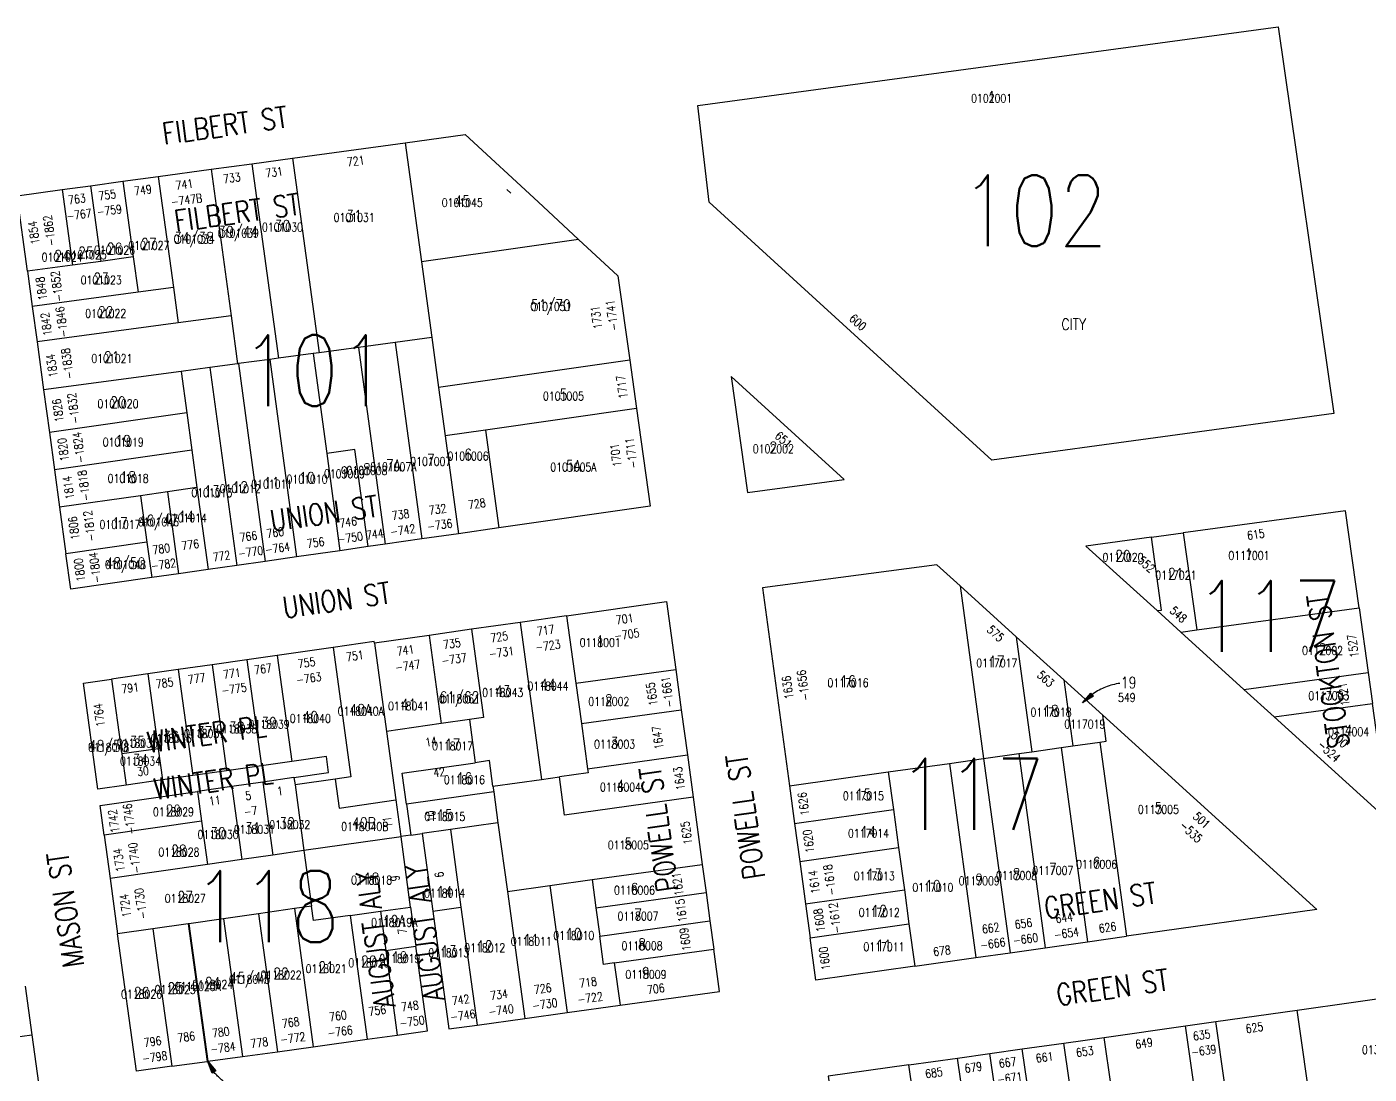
# Model space of a CAD drawing. Header units: feet. Extents: x 6006802 to 6013716, y 2117102 to 2120191.
# Drawn here: x 6009145 to 6010087, y 2119113 to 2119848 of the extents above; entities that cross this region are included whole.
import ezdxf
from ezdxf.enums import TextEntityAlignment as Align

# ---------------------------------------------------------------- set-up
doc = ezdxf.new("R2010")
doc.units = ezdxf.units.FT
doc.header["$LTSCALE"] = 100
doc.header["$MEASUREMENT"] = 0
doc.layers.get('0').update_dxf_attribs({"linetype": 'CONTINUOUS'})
for name, color, linetype in [('ADDRESS', 1, 'CONTINUOUS'), ('BLKLOT', 2, 'CONTINUOUS'), ('BLOCK_NUMBERS', 3, 'CONTINUOUS'), ('LEADER', 7, 'CONTINUOUS'), ('LOT_LINES', 4, 'CONTINUOUS'), ('LOT_NUMBERS', 7, 'CONTINUOUS'), ('ROW', 6, 'CONTINUOUS'), ('ST_NAME_IN_BLK', 7, 'CONTINUOUS'), ('ST_NAME_IN_ST', 6, 'CONTINUOUS')]:
    doc.layers.add(name, color=color, linetype=linetype)
doc.styles.add('ADDTXT', font='ROMANS.shx', dxfattribs={"width": 0.8, "height": 6})
doc.styles.add('BLKLOT', font='ROMANS.shx', dxfattribs={"width": 0.8, "height": 6})
doc.styles.add('BLOCK_NO', font='ROMANS.shx', dxfattribs={"width": 0.8, "height": 50})
doc.styles.add('LOT_NO', font='ROMANS.shx', dxfattribs={"width": 0.8, "height": 8})
doc.styles.add('SI', font='ROMANS.shx', dxfattribs={"width": 0.8, "height": 15})

# ---------------------------------------------------------------- blocks, each defined once
blk = doc.blocks.new('ARR')
for points in [[(0, 0), (1.5, -9), (-1.5, -9)], [(0, -1.22), (1.26, -8.8), (-1.26, -8.8)], [(0, -2.43), (1.03, -8.6), (-1.03, -8.6)], [(0, -3.65), (0.79, -8.4), (-0.79, -8.4)], [(0, -4.87), (0.56, -8.2), (-0.56, -8.2)], [(0, -6.08), (0.32, -8), (-0.32, -8)], [(0, -7.3), (0.08, -7.8), (-0.08, -7.8)]]:
    blk.add_lwpolyline(points, close=True)

msp = doc.modelspace()

# ---------------------------------------------------------------- linework, layer by layer
at = {"layer": 'LEADER'}
for points in [[(6009911.78, 2119387.35, 0.028913), (6009906.71, 2119386.31, 0.028913), (6009901.78, 2119384.69, 0.055324), (6009893.03, 2119380.06, 0.055324), (6009885.51, 2119373.62)], [(6009289.05, 2119102.78, -0.009738), (6009285.94, 2119105.02, -0.023532), (6009284.72, 2119106.04, -0.006198), (6009279.18, 2119111.2, -0.013251), (6009276.68, 2119113.71, -0.014604), (6009275.49, 2119115.05, -0.011946)]]:
    msp.add_lwpolyline(points, format="xyb", dxfattribs=at)
at = {"layer": 'LOT_LINES'}
for points in [[(6009410.28, 2119766.6), (6009421.63, 2119683.07)], [(6009274.06, 2119748.03), (6009288.02, 2119645.25)], [(6009302.63, 2119751.93), (6009321.18, 2119615.4)], [(6009331.21, 2119755.82), (6009349.77, 2119619.25)], [(6009212.13, 2119739.59), (6009219.35, 2119686.47)], [(6009236.9, 2119742.97), (6009247.49, 2119665.03)], [(6009169.43, 2119733.77), (6009176.63, 2119680.73)], [(6009189.24, 2119736.47), (6009196.46, 2119683.39)], [(6009531.86, 2119698.84), (6009471.13, 2119690.15), (6009421.63, 2119683.07)], [(6009196.46, 2119683.39), (6009176.63, 2119680.73)], [(6009219.35, 2119686.47), (6009196.46, 2119683.39)], [(6009219.35, 2119686.47), (6009222.72, 2119661.7)], [(6009421.63, 2119683.07), (6009428.86, 2119629.88)], [(6009176.63, 2119680.73), (6009145.12, 2119676.49)], [(6009247.49, 2119665.03), (6009222.72, 2119661.7)], [(6009247.49, 2119665.03), (6009250.86, 2119640.26)], [(6009222.72, 2119661.7), (6009148.48, 2119651.72)], [(6009288.02, 2119645.25), (6009250.86, 2119640.26)], [(6009288.02, 2119645.25), (6009292.6, 2119611.56)], [(6009250.86, 2119640.26), (6009151.85, 2119626.95)], [(6009403.09, 2119626.41), (6009377.32, 2119622.95)], [(6009428.86, 2119629.88), (6009403.09, 2119626.41)], [(6009403.09, 2119626.41), (6009421.82, 2119488.64)], [(6009428.86, 2119629.88), (6009433.62, 2119594.88)], [(6009321.18, 2119615.4), (6009315.08, 2119614.58)], [(6009345.61, 2119618.69), (6009321.18, 2119615.4)], [(6009349.77, 2119619.25), (6009345.61, 2119618.69)], [(6009345.61, 2119618.69), (6009355.14, 2119548.55)], [(6009377.32, 2119622.95), (6009349.77, 2119619.25)], [(6009377.32, 2119622.95), (6009396.08, 2119484.95)], [(6009252.98, 2119606.23), (6009156.43, 2119593.26)], [(6009273.05, 2119608.93), (6009252.98, 2119606.23)], [(6009252.98, 2119606.23), (6009256.92, 2119577.17)], [(6009292.6, 2119611.56), (6009273.05, 2119608.93)], [(6009273.05, 2119608.93), (6009291.92, 2119470.05)], [(6009293.11, 2119611.63), (6009292.6, 2119611.56)], [(6009315.08, 2119614.58), (6009293.11, 2119611.63)], [(6009293.11, 2119611.63), (6009311.96, 2119472.92)], [(6009315.08, 2119614.58), (6009333.91, 2119476.06)], [(6009567.82, 2119614.08), (6009433.62, 2119594.88)], [(6009433.62, 2119594.88), (6009438.23, 2119560.94)], [(6009572.58, 2119580.16), (6009466.61, 2119565)], [(6009256.92, 2119577.17), (6009160.49, 2119563.37)], [(6009256.92, 2119577.17), (6009260.49, 2119550.91)], [(6009466.61, 2119565), (6009438.23, 2119560.94)], [(6009438.23, 2119560.94), (6009447.55, 2119492.32)], [(6009466.61, 2119565), (6009475.93, 2119496.38)], [(6009260.49, 2119550.91), (6009164.06, 2119537.11)], [(6009260.49, 2119550.91), (6009264.06, 2119524.65)], [(6009384.2, 2119483.25), (6009374.94, 2119551.38), (6009355.14, 2119548.55)], [(6009355.14, 2119548.55), (6009364.4, 2119480.42)], [(6009243.27, 2119521.68), (6009224.46, 2119518.99)], [(6009264.06, 2119524.65), (6009243.27, 2119521.68)], [(6009243.27, 2119521.68), (6009251.08, 2119464.21)], [(6009264.06, 2119524.65), (6009271.87, 2119467.18)], [(6009224.46, 2119518.99), (6009167.63, 2119510.86)], [(6009224.46, 2119518.99), (6009228.91, 2119486.29)], [(6009956.28, 2119492.94), (6009965.78, 2119424.85)], [(6009228.91, 2119486.29), (6009172.07, 2119478.16)], [(6009228.91, 2119486.29), (6009232.27, 2119461.52)], [(6009937.94, 2119438.36), (6009941.12, 2119438.8), (6009933.98, 2119489.9)], [(6009799.64, 2119455.71), (6009816.14, 2119334.59)], [(6009965.78, 2119424.85), (6010079.73, 2119440.39)], [(6009490.85, 2119430.13), (6009505.93, 2119319.94)], [(6009523.52, 2119434.81), (6009530.01, 2119387.38)], [(6009427, 2119421), (6009435.48, 2119359.07)], [(6009456.7, 2119425.25), (6009465.17, 2119363.32), (6009455.28, 2119361.91)], [(6009839.01, 2119420.04), (6009850, 2119339.36)], [(6009954.54, 2119423.32), (6009965.78, 2119424.85)], [(6009359.69, 2119412.55), (6009372.13, 2119321.71), (6009361.07, 2119320.13)], [(6009388.64, 2119415.51), (6009397.12, 2119353.59)], [(6009274.64, 2119400.38), (6009284.81, 2119326.07)], [(6009299.14, 2119403.88), (6009309.31, 2119329.58)], [(6009320.42, 2119406.93), (6009330.6, 2119332.62)], [(6009204.1, 2119390.29), (6009211.29, 2119337.78)], [(6009229.6, 2119393.93), (6009236.78, 2119341.42)], [(6009250.88, 2119396.98), (6009261.05, 2119322.67)], [(6009530.01, 2119387.38), (6009600.1, 2119397.07)], [(6009872.4, 2119389.79), (6009878.72, 2119343.42)], [(6009998.91, 2119383.11), (6010086.06, 2119395)], [(6009530.01, 2119387.38), (6009533.88, 2119359.14)], [(6010020.21, 2119363.82), (6010089.1, 2119373.21)], [(6009455.28, 2119361.91), (6009435.48, 2119359.07)], [(6009455.28, 2119361.91), (6009459.41, 2119331.69)], [(6009533.88, 2119359.14), (6009603.94, 2119368.83)], [(6009897.83, 2119346.11), (6009902.29, 2119346.74), (6009899.8, 2119364.96)], [(6009435.48, 2119359.07), (6009397.12, 2119353.59)], [(6009397.12, 2119353.59), (6009403.7, 2119305.52)], [(6009533.88, 2119359.14), (6009538.22, 2119327.44)], [(6009850, 2119339.36), (6009870.6, 2119342.27)], [(6009870.6, 2119342.27), (6009878.72, 2119343.42)], [(6009870.6, 2119342.27), (6009889.16, 2119206.03)], [(6009878.72, 2119343.42), (6009897.83, 2119346.11)], [(6009897.83, 2119346.11), (6009916.39, 2119209.87)], [(6009236.78, 2119341.42), (6009211.29, 2119337.78)], [(6009211.29, 2119337.78), (6009214.28, 2119315.98)], [(6009236.78, 2119341.42), (6009239.77, 2119319.63)], [(6009471.8, 2119315.23), (6009469.35, 2119333.11), (6009459.41, 2119331.69)], [(6009538.22, 2119327.44), (6009608.26, 2119337.12)], [(6009792.23, 2119331.22), (6009816.14, 2119334.59)], [(6009816.14, 2119334.59), (6009840.89, 2119338.08)], [(6009816.14, 2119334.59), (6009834.69, 2119198.34)], [(6009840.89, 2119338.08), (6009850, 2119339.36)], [(6009840.89, 2119338.08), (6009859.45, 2119201.84)], [(6009411.17, 2119302.54), (6009408.18, 2119324.36), (6009459.41, 2119331.69)], [(6009538.22, 2119327.44), (6009538.62, 2119324.46), (6009518.43, 2119321.67)], [(6009679.96, 2119315.38), (6009749.28, 2119325.16)], [(6009749.28, 2119325.16), (6009792.23, 2119331.22)], [(6009749.28, 2119325.16), (6009752.85, 2119298.9)], [(6009792.23, 2119331.22), (6009810.78, 2119194.97)], [(6009288.6, 2119315), (6009295.61, 2119263.79)], [(6009310.38, 2119318.11), (6009317.39, 2119266.9)], [(6009332.15, 2119321.23), (6009332.86, 2119316.09)], [(6009361.07, 2119320.13), (6009332.86, 2119316.09)], [(6009332.86, 2119316.09), (6009339.17, 2119270.02)], [(6009361.07, 2119320.13), (6009363.85, 2119299.81), (6009403.7, 2119305.52)], [(6009471.8, 2119315.23), (6009505.93, 2119319.94)], [(6009471.8, 2119315.23), (6009472.34, 2119311.3)], [(6009505.93, 2119319.94), (6009518.43, 2119321.67)], [(6009612.31, 2119307.39), (6009522.07, 2119294.92), (6009518.43, 2119321.67)], [(6009264.34, 2119311.53), (6009267.19, 2119290.72)], [(6009403.7, 2119305.52), (6009407.24, 2119279.92)], [(6009472.34, 2119311.3), (6009411.17, 2119302.54)], [(6009472.34, 2119311.3), (6009475.32, 2119289.5)], [(6009411.17, 2119302.54), (6009414.14, 2119280.85)], [(6009683.54, 2119289.12), (6009752.85, 2119298.9)], [(6009752.85, 2119298.9), (6009756.5, 2119272.15)], [(6009267.19, 2119290.72), (6009198.89, 2119280.95)], [(6009267.19, 2119290.72), (6009271.35, 2119260.32)], [(6009475.32, 2119289.5), (6009441.91, 2119284.74)], [(6009475.32, 2119289.5), (6009481.9, 2119241.41)], [(6009407.26, 2119279.76), (6009339.17, 2119270.02)], [(6009441.91, 2119284.74), (6009422.11, 2119281.91)], [(6009441.91, 2119284.74), (6009449.35, 2119230.35)], [(6009317.39, 2119266.9), (6009295.61, 2119263.79)], [(6009339.17, 2119270.02), (6009317.39, 2119266.9)], [(6009339.17, 2119270.02), (6009344.5, 2119231.07)], [(6009687.18, 2119262.37), (6009756.5, 2119272.15)], [(6009756.5, 2119272.15), (6009760.55, 2119242.42)], [(6009271.35, 2119260.32), (6009203.05, 2119250.54)], [(6009295.61, 2119263.79), (6009271.35, 2119260.32)], [(6009541.34, 2119249.63), (6009618.72, 2119260.33)], [(6009511.62, 2119245.52), (6009541.34, 2119249.63)], [(6009541.34, 2119249.63), (6009544.05, 2119229.82)], [(6009481.9, 2119241.41), (6009511.62, 2119245.52)], [(6009481.9, 2119241.41), (6009494.11, 2119152.26)], [(6009511.62, 2119245.52), (6009523.83, 2119156.36)], [(6009544.05, 2119229.82), (6009621.42, 2119240.51)], [(6009691.23, 2119232.64), (6009760.55, 2119242.42)], [(6009760.55, 2119242.42), (6009763.79, 2119218.64)], [(6009332.42, 2119229.34), (6009307.28, 2119225.74)], [(6009344.5, 2119231.07), (6009332.42, 2119229.34)], [(6009332.42, 2119229.34), (6009345.69, 2119132.41)], [(6009371.58, 2119224.49), (6009345.88, 2119220.94), (6009344.5, 2119231.07)], [(6009392.78, 2119227.42), (6009414, 2119230.36)], [(6009429.54, 2119227.61), (6009449.35, 2119230.35)], [(6009449.35, 2119230.35), (6009460.68, 2119147.63)], [(6009544.05, 2119229.82), (6009546.76, 2119210)], [(6009282.73, 2119222.23), (6009258.37, 2119218.74)], [(6009307.28, 2119225.74), (6009282.73, 2119222.23)], [(6009282.73, 2119222.23), (6009295.96, 2119125.54)], [(6009307.28, 2119225.74), (6009320.53, 2119128.93)], [(6009371.58, 2119224.49), (6009392.78, 2119227.42)], [(6009371.58, 2119224.49), (6009383.47, 2119137.64)], [(6009392.78, 2119227.42), (6009396.53, 2119200.01)], [(6009546.76, 2119210), (6009624.12, 2119220.7)], [(6009233.13, 2119215.13), (6009208.38, 2119211.59)], [(6009257.88, 2119218.67), (6009233.13, 2119215.13)], [(6009233.13, 2119215.13), (6009246.33, 2119118.68)], [(6009258.37, 2119218.74), (6009257.88, 2119218.67)], [(6009257.88, 2119218.67), (6009271.1, 2119122.1)], [(6009258.37, 2119218.74), (6009271.59, 2119122.17)], [(6009694.47, 2119208.86), (6009763.79, 2119218.64)], [(6009763.79, 2119218.64), (6009767.83, 2119188.91)], [(6009396.53, 2119200.01), (6009417.76, 2119202.95)], [(6009556.91, 2119191.21), (6009549.48, 2119190.19), (6009546.76, 2119210)], [(6009556.91, 2119191.21), (6009626.82, 2119200.88)], [(6009396.53, 2119200.01), (6009404.67, 2119140.57)], [(6009556.91, 2119191.21), (6009560.97, 2119161.5)], [(6010048.94, 2119086.04), (6010046.46, 2119085.71), (6010036.19, 2119158.09)], [(6009977.44, 2119009.89), (6009957.96, 2119147.06)], [(6009998.16, 2119016.89), (6009979.25, 2119150.06)], [(6009100.32, 2119134.17), (6009148.17, 2119140.85)], [(6009892.2, 2118998.59), (6009872.52, 2119135.01)], [(6009920.46, 2119002.29), (6009900.74, 2119138.99)], [(6009830.43, 2119059.64), (6009820.62, 2119127.69)], [(6009857.43, 2119032.97), (6009843.31, 2119130.89)], [(6009766.39, 2119100.27), (6009763.6, 2119119.64)], [(6009830.43, 2119059.64), (6009807.6, 2119056.59), (6009797.81, 2119124.47)]]:
    msp.add_lwpolyline(points, dxfattribs=at)
at = {"layer": 'ROW'}
for points in [[(6010022.85, 2119847.92), (6010061.96, 2119576.73), (6009821.89, 2119543.99), (6009623.51, 2119725.04), (6009615.6, 2119792.65)], [(6009638.91, 2119602.68), (6009650.35, 2119521.24), (6009718.27, 2119530.25)]]:
    msp.add_lwpolyline(points, close=True, dxfattribs=at)
for points in [[(6009331.21, 2119755.82), (6009410.28, 2119766.6)], [(6009410.28, 2119766.6), (6009452.39, 2119772.34), (6009503.48, 2119725.09), (6009531.86, 2119698.84)], [(6009236.9, 2119742.97), (6009274.06, 2119748.03)], [(6009274.06, 2119748.03), (6009302.63, 2119751.93)], [(6009302.63, 2119751.93), (6009331.21, 2119755.82)], [(6009189.24, 2119736.47), (6009212.13, 2119739.59)], [(6009212.13, 2119739.59), (6009236.9, 2119742.97)], [(6009145.12, 2119676.49), (6009137.92, 2119729.47), (6009169.43, 2119733.77)], [(6009169.43, 2119733.77), (6009189.24, 2119736.47)], [(6009531.86, 2119698.84), (6009559.51, 2119673.26), (6009567.82, 2119614.08)], [(6009145.12, 2119676.49), (6009148.48, 2119651.72)], [(6009148.48, 2119651.72), (6009151.85, 2119626.95)], [(6009151.85, 2119626.95), (6009156.43, 2119593.26)], [(6009567.82, 2119614.08), (6009572.58, 2119580.16)], [(6009156.43, 2119593.26), (6009160.49, 2119563.37)], [(6009572.58, 2119580.16), (6009582.22, 2119511.59), (6009475.93, 2119496.38)], [(6009160.49, 2119563.37), (6009164.06, 2119537.11)], [(6009164.06, 2119537.11), (6009167.63, 2119510.86)], [(6009167.63, 2119510.86), (6009172.07, 2119478.16)], [(6010079.73, 2119440.39), (6010070.22, 2119508.48), (6009956.28, 2119492.94)], [(6009475.93, 2119496.38), (6009447.55, 2119492.32)], [(6009933.98, 2119489.9), (6009956.28, 2119492.94)], [(6009384.2, 2119483.25), (6009364.4, 2119480.42)], [(6009396.08, 2119484.95), (6009384.2, 2119483.25)], [(6009421.82, 2119488.64), (6009396.08, 2119484.95)], [(6009447.55, 2119492.32), (6009421.82, 2119488.64)], [(6009933.98, 2119489.9), (6009887.98, 2119483.63), (6009937.94, 2119438.36)], [(6009232.27, 2119461.52), (6009175.44, 2119453.38), (6009172.07, 2119478.16)], [(6009333.91, 2119476.06), (6009311.96, 2119472.92)], [(6009364.4, 2119480.42), (6009333.91, 2119476.06)], [(6009271.87, 2119467.18), (6009251.08, 2119464.21)], [(6009291.92, 2119470.05), (6009271.87, 2119467.18)], [(6009311.96, 2119472.92), (6009291.92, 2119470.05)], [(6009799.64, 2119455.71), (6009783.32, 2119470.5), (6009661.04, 2119454.29), (6009679.96, 2119315.38)], [(6009251.08, 2119464.21), (6009232.27, 2119461.52)], [(6009839.01, 2119420.04), (6009799.64, 2119455.71)], [(6009523.52, 2119434.81), (6009593.59, 2119444.83), (6009600.1, 2119397.07)], [(6009954.54, 2119423.32), (6009937.94, 2119438.36)], [(6010079.73, 2119440.39), (6010086.06, 2119395)], [(6009490.85, 2119430.13), (6009456.7, 2119425.25)], [(6009523.52, 2119434.81), (6009490.85, 2119430.13)], [(6009427, 2119421), (6009388.64, 2119415.51)], [(6009456.7, 2119425.25), (6009427, 2119421)], [(6009872.4, 2119389.79), (6009839.01, 2119420.04)], [(6009998.91, 2119383.11), (6009954.54, 2119423.32)], [(6009359.69, 2119412.55), (6009320.42, 2119406.93)], [(6009388.64, 2119415.51), (6009388.48, 2119416.67), (6009359.69, 2119412.55)], [(6009274.64, 2119400.38), (6009250.88, 2119396.98)], [(6009299.14, 2119403.88), (6009274.64, 2119400.38)], [(6009320.42, 2119406.93), (6009299.14, 2119403.88)], [(6009214.28, 2119315.98), (6009194.48, 2119313.15), (6009184.31, 2119387.45), (6009204.1, 2119390.29)], [(6009229.6, 2119393.93), (6009204.1, 2119390.29)], [(6009250.88, 2119396.98), (6009229.6, 2119393.93)], [(6009600.1, 2119397.07), (6009603.94, 2119368.83)], [(6009899.8, 2119364.96), (6009872.4, 2119389.79)], [(6010086.06, 2119395), (6010089.1, 2119373.21)], [(6010020.21, 2119363.82), (6009998.91, 2119383.11)], [(6010020.21, 2119363.82), (6010100.58, 2119291), (6010089.1, 2119373.21)], [(6009603.94, 2119368.83), (6009608.26, 2119337.12)], [(6009899.8, 2119364.96), (6010050.15, 2119228.74), (6009916.39, 2119209.87)], [(6009330.6, 2119332.62), (6009309.31, 2119329.58)], [(6009332.15, 2119321.23), (6009356.45, 2119324.7), (6009354.89, 2119336.1), (6009330.6, 2119332.62)], [(6009608.26, 2119337.12), (6009612.31, 2119307.39)], [(6009284.81, 2119326.07), (6009261.05, 2119322.67)], [(6009309.31, 2119329.58), (6009284.81, 2119326.07)], [(6009239.77, 2119319.63), (6009214.28, 2119315.98)], [(6009261.05, 2119322.67), (6009239.77, 2119319.63)], [(6009288.6, 2119315), (6009264.34, 2119311.53)], [(6009310.38, 2119318.11), (6009288.6, 2119315)], [(6009332.15, 2119321.23), (6009310.38, 2119318.11)], [(6009679.96, 2119315.38), (6009683.54, 2119289.12)], [(6009198.89, 2119280.95), (6009196.04, 2119301.75), (6009264.34, 2119311.53)], [(6009612.31, 2119307.39), (6009618.72, 2119260.33)], [(6009683.54, 2119289.12), (6009687.18, 2119262.37)], [(6009198.89, 2119280.95), (6009203.05, 2119250.54)], [(6009414.14, 2119280.85), (6009407.24, 2119279.92)], [(6009407.24, 2119279.92), (6009407.26, 2119279.76)], [(6009414, 2119230.36), (6009407.26, 2119279.76)], [(6009414.14, 2119280.85), (6009422.11, 2119281.91)], [(6009422.11, 2119281.91), (6009429.54, 2119227.61)], [(6009618.72, 2119260.33), (6009621.42, 2119240.51)], [(6009687.18, 2119262.37), (6009691.23, 2119232.64)], [(6009203.05, 2119250.54), (6009208.38, 2119211.59)], [(6009621.42, 2119240.51), (6009624.12, 2119220.7)], [(6009414, 2119230.36), (6009417.76, 2119202.95)], [(6009691.23, 2119232.64), (6009694.47, 2119208.86)], [(6009429.54, 2119227.61), (6009440.87, 2119144.89), (6009460.68, 2119147.63)], [(6009624.12, 2119220.7), (6009626.82, 2119200.88)], [(6009246.33, 2119118.68), (6009221.57, 2119115.25), (6009208.38, 2119211.59)], [(6009404.67, 2119140.57), (6009425.92, 2119143.5), (6009417.76, 2119202.95)], [(6009560.97, 2119161.5), (6009630.87, 2119171.16), (6009626.82, 2119200.88)], [(6009767.83, 2119188.91), (6009698.52, 2119179.14), (6009694.47, 2119208.86)], [(6009834.69, 2119198.34), (6009859.45, 2119201.84)], [(6009859.45, 2119201.84), (6009889.16, 2119206.03)], [(6009889.16, 2119206.03), (6009916.39, 2119209.87)], [(6009767.83, 2119188.91), (6009810.78, 2119194.97)], [(6009810.78, 2119194.97), (6009834.69, 2119198.34)], [(6009143.51, 2119174.9), (6009148.17, 2119140.85)], [(6010036.19, 2119158.09), (6010115.4, 2119169.27), (6010125.76, 2119096.29)], [(6009494.11, 2119152.26), (6009523.83, 2119156.36)], [(6009523.83, 2119156.36), (6009560.97, 2119161.5)], [(6009979.25, 2119150.06), (6010036.19, 2119158.09)], [(6009460.68, 2119147.63), (6009494.11, 2119152.26)], [(6009900.74, 2119138.99), (6009957.96, 2119147.06)], [(6009957.96, 2119147.06), (6009979.25, 2119150.06)], [(6009148.17, 2119140.85), (6009152.83, 2119106.79), (6009105.07, 2119100.13)], [(6009345.69, 2119132.41), (6009383.47, 2119137.64)], [(6009383.47, 2119137.64), (6009404.67, 2119140.57)], [(6009843.31, 2119130.89), (6009872.52, 2119135.01)], [(6009872.52, 2119135.01), (6009900.74, 2119138.99)], [(6009271.59, 2119122.17), (6009295.96, 2119125.54)], [(6009295.96, 2119125.54), (6009320.53, 2119128.93)], [(6009320.53, 2119128.93), (6009345.69, 2119132.41)], [(6009797.81, 2119124.47), (6009820.62, 2119127.69)], [(6009820.62, 2119127.69), (6009843.31, 2119130.89)], [(6009246.33, 2119118.68), (6009271.1, 2119122.1)], [(6009271.1, 2119122.1), (6009271.59, 2119122.17)], [(6009763.6, 2119119.64), (6009707.16, 2119111.68), (6009709.89, 2119092.73)], [(6009763.6, 2119119.64), (6009797.81, 2119124.47)]]:
    msp.add_lwpolyline(points, dxfattribs=at)

# ---------------------------------------------------------------- block references
at = {"layer": 'LEADER'}
for p, rotation in [((6009885.51, 2119373.62), 130.115158250806), ((6009271.35, 2119122.47), 30.35732060743345)]:
    msp.add_blockref('ARR', p, dxfattribs=dict(at, rotation=rotation))

# ---------------------------------------------------------------- texts
at = {"layer": 'ADDRESS', "style": 'ADDTXT', "width": 0.8}
for s, rotation, p in [('721', 7.76291, (6009375.89, 2119750.81)), ('731', 7.76291, (6009318.62, 2119743)), ('741', 7.76291, (6009255.63, 2119734.42)), ('733', 7.76291, (6009288.92, 2119738.95)), ('763', 7.76291, (6009180.19, 2119724.13)), ('755', 7.76291, (6009201.45, 2119727.03)), ('749', 7.76291, (6009226.56, 2119730.45)), ('-747B', 7.76291, (6009257.12, 2119723.52)), ('-', 317.23134, (6009481.26, 2119730.65)), ('-767', 7.76291, (6009181.68, 2119713.23)), ('-759', 7.76291, (6009202.93, 2119716.13)), ('1854', 97.73861, (6009152.5, 2119703.84)), ('-1862', 97.73861, (6009163.4, 2119705.32)), ('1848', 97.73861, (6009157.81, 2119664.77)), ('-1852', 97.73861, (6009168.71, 2119666.25)), ('-1741', 97.99574, (6009558.29, 2119646)), ('1842', 97.73861, (6009161.21, 2119639.77)), ('-1846', 97.73861, (6009172.11, 2119641.25)), ('1731', 97.99574, (6009547.39, 2119644.47)), ('600', 317.95518, (6009725.9, 2119638.37)), ('1834', 97.73861, (6009165.17, 2119610.61)), ('-1838', 97.73861, (6009176.07, 2119612.09)), ('1717', 97.99574, (6009565.35, 2119595.7)), ('-1832', 97.73861, (6009180.33, 2119580.71)), ('1826', 97.73861, (6009169.43, 2119579.23)), ('1820', 97.73861, (6009173.17, 2119551.71)), ('-1824', 97.73861, (6009184.07, 2119553.19)), ('651', 317.83581, (6009673.73, 2119556.01)), ('1701', 97.99574, (6009560.97, 2119547.79)), ('-1711', 97.99574, (6009571.87, 2119549.32)), ('1814', 97.73861, (6009176.81, 2119524.97)), ('-1818', 97.73861, (6009187.71, 2119526.45)), ('732', 8.1428, (6009433.38, 2119506.45)), ('728', 8.1428, (6009460.88, 2119510.39)), ('1806', 97.73861, (6009180.65, 2119496.68)), ('-1812', 97.73861, (6009191.55, 2119498.16)), ('746', 8.1428, (6009370.56, 2119497.46)), ('738', 8.1428, (6009407.41, 2119502.74)), ('-736', 8.1428, (6009434.94, 2119495.56)), ('766', 8.1428, (6009300.58, 2119487.45)), ('760', 8.1428, (6009319.4, 2119490.14)), ('-750', 8.1428, (6009372.11, 2119486.57)), ('744', 8.1428, (6009389.28, 2119489.03)), ('-742', 8.1428, (6009408.97, 2119491.85)), ('615', 7.76644, (6010007.62, 2119488.84)), ('780', 8.1428, (6009239.41, 2119478.7)), ('776', 8.1428, (6009259.76, 2119481.61)), ('-770', 8.1428, (6009302.14, 2119476.56)), ('-764', 8.1428, (6009320.95, 2119479.25)), ('756', 8.1428, (6009347.8, 2119483.1)), ('1800', 97.73861, (6009184.63, 2119467.4)), ('-1804', 97.73861, (6009195.53, 2119468.89)), ('-782', 8.1428, (6009240.97, 2119467.81)), ('772', 8.1428, (6009281.68, 2119473.63)), ('552', 317.82198, (6009928.45, 2119468.55)), ('548', 317.82198, (6009950.83, 2119433.43)), ('717', 8.1428, (6009509.26, 2119421.66)), ('701', 8.1428, (6009564.64, 2119429.58)), ('575', 317.82198, (6009822.57, 2119420.09)), ('735', 8.1428, (6009443.41, 2119412.23)), ('725', 8.1428, (6009476.65, 2119416.99)), ('-723', 8.1428, (6009510.81, 2119410.77)), ('-705', 8.1428, (6009566.19, 2119418.69)), ('1527', 97.946, (6010078.36, 2119414.01)), ('751', 8.1428, (6009375.29, 2119403.67)), ('741', 8.1428, (6009410.82, 2119407.57)), ('-737', 8.1428, (6009444.96, 2119401.34)), ('-731', 8.1428, (6009478.21, 2119406.1)), ('767', 8.1428, (6009310.8, 2119394.44)), ('755', 8.1428, (6009341.43, 2119398.82)), ('-747', 8.1428, (6009412.38, 2119396.68)), ('785', 8.1428, (6009241.75, 2119384.56)), ('777', 8.1428, (6009264.26, 2119387.78)), ('771', 8.1428, (6009289, 2119391.32)), ('-763', 8.1428, (6009342.99, 2119387.94)), ('-1661', 97.75645, (6009597.14, 2119381.74)), ('1636', 97.75645, (6009681.6, 2119384.85)), ('-1656', 97.75645, (6009692.5, 2119386.33)), ('563', 317.82198, (6009857.71, 2119388.25)), ('791', 8.1428, (6009217.63, 2119381.11)), ('-775', 8.1428, (6009290.56, 2119380.43)), ('1655', 97.75645, (6009586.24, 2119380.25)), ('1521', 97.946, (6010071.98, 2119380.15)), ('1764', 97.79521, (6009198.42, 2119365.46)), ('1647', 97.75645, (6009590.41, 2119349.6)), ('500', 317.82198, (6010063.98, 2119345.75)), ('14', 7.63301, (6009428.74, 2119343.46)), ('-524', 317.82198, (6010056.59, 2119337.6)), ('30', 8.1428, (6009226.52, 2119322.78)), ('42', 7.63301, (6009434.45, 2119322.04)), ('1643', 97.75645, (6009605.42, 2119320.98)), ('1', 8.1428, (6009322.75, 2119308.77)), ('11', 8.1428, (6009277.03, 2119302.23)), ('5', 8.1428, (6009300.49, 2119305.58)), ('1626', 97.75645, (6009692.72, 2119303.19)), ('1742', 97.79521, (6009208.6, 2119291.1)), ('-1746', 97.79521, (6009219.5, 2119292.59)), ('-7', 8.1428, (6009302.05, 2119294.7)), ('10', 97.79521, (6009431.5, 2119294.4)), ('501', 317.82198, (6009967.16, 2119289.09)), ('11', 98.1428, (6009400.73, 2119290.35)), ('1625', 97.75645, (6009610.61, 2119282.81)), ('-535', 317.82198, (6009959.78, 2119280.93)), ('1620', 97.75645, (6009696.29, 2119277.01)), ('1734', 97.79521, (6009212.34, 2119263.75)), ('-1740', 97.79521, (6009223.24, 2119265.24)), ('-1618', 97.75645, (6009711.09, 2119249.89)), ('9', 97.79521, (6009406.16, 2119250.98)), ('6', 97.79521, (6009437.1, 2119253.48)), ('1621', 97.75645, (6009604.4, 2119246.92)), ('1614', 97.75645, (6009700.19, 2119248.41)), ('1724', 97.79521, (6009216.72, 2119231.77)), ('-1730', 97.79521, (6009227.62, 2119233.26)), ('1615', 97.75645, (6009606.92, 2119228.42)), ('1608', 97.75645, (6009703.84, 2119221.6)), ('-1612', 97.75645, (6009714.74, 2119223.09)), ('656', 8.02887, (6009844.49, 2119215.88)), ('644', 8.02887, (6009873.17, 2119219.93)), ('626', 8.02887, (6009903.56, 2119213.11)), ('7', 97.79521, (6009411.23, 2119213.9)), ('1609', 97.75645, (6009609.67, 2119208.21)), ('662', 8.02887, (6009821.53, 2119212.65)), ('-660', 8.02887, (6009846.03, 2119204.99)), ('-654', 8.02887, (6009874.71, 2119209.04)), ('1600', 97.75645, (6009707.49, 2119194.79)), ('678', 8.02887, (6009787.33, 2119196.71)), ('-666', 8.02887, (6009823.06, 2119201.75)), ('734', 7.87146, (6009476.49, 2119165.96)), ('726', 7.87146, (6009507.14, 2119170.2)), ('718', 7.87146, (6009538.97, 2119174.6)), ('706', 7.87146, (6009586.48, 2119170.06)), ('748', 7.87146, (6009413.91, 2119158)), ('742', 7.87146, (6009449.57, 2119162.34)), ('-730', 7.87146, (6009508.65, 2119159.3)), ('-722', 7.87146, (6009540.47, 2119163.7)), ('760', 7.87146, (6009363.41, 2119151.01)), ('756', 7.87146, (6009391.03, 2119154.83)), ('-750', 7.87146, (6009415.42, 2119147.1)), ('-746', 7.87146, (6009451.07, 2119151.44)), ('-740', 7.87146, (6009477.99, 2119155.06)), ('780', 7.87146, (6009281.18, 2119139.65)), ('768', 7.87146, (6009330.25, 2119146.43)), ('-766', 7.87146, (6009364.92, 2119140.12)), ('635', 8.02887, (6009969.61, 2119137.59)), ('625', 8.02887, (6010006.68, 2119142.82)), ('796', 7.87146, (6009233.36, 2119133.03)), ('786', 7.87146, (6009256.96, 2119136.3)), ('-784', 7.87146, (6009282.69, 2119128.75)), ('778', 7.87146, (6009308.25, 2119132.28)), ('-772', 7.87146, (6009331.76, 2119135.53)), ('649', 8.02887, (6009929.15, 2119131.89)), ('-798', 7.87146, (6009234.87, 2119122.14)), ('661', 8.02887, (6009859.35, 2119122.04)), ('653', 8.02887, (6009887.61, 2119126.03)), ('-639', 8.02887, (6009971.14, 2119126.7)), ('685', 8.02887, (6009781.7, 2119111.09)), ('679', 8.02887, (6009809.36, 2119114.99)), ('667', 8.02887, (6009833.39, 2119118.38)), ('-671', 8.02887, (6009834.92, 2119107.49))]:
    msp.add_text(s, height=6, rotation=rotation, dxfattribs=at).set_placement(p, align=Align.CENTER)
msp.add_text('549', height=6, dxfattribs=at).set_placement((6009916.68, 2119374.39), align=Align.CENTER)
at = {"layer": 'BLKLOT', "style": 'BLKLOT', "width": 0.8}
for s, p in [('0102001', (6009821.8, 2119794.79)), ('0101045', (6009450.27, 2119721.59)), ('0101030', (6009324.05, 2119704.38)), ('0101031', (6009374.37, 2119711.24)), ('0101034', (6009262.04, 2119695.93)), ('0101039', (6009293.08, 2119700.16)), ('0101025', (6009186.21, 2119684.98)), ('0101026', (6009206.22, 2119688.32)), ('0101027', (6009230.27, 2119691.6)), ('0101024', (6009169.42, 2119683.3)), ('0101023', (6009196.83, 2119667.3)), ('0101051', (6009512.47, 2119648.66)), ('0101022', (6009200.01, 2119643.85)), ('0101021', (6009204.3, 2119612.27)), ('0101005', (6009521.29, 2119585.86)), ('0101020', (6009208.62, 2119580.51)), ('0101019', (6009212.28, 2119553.58)), ('0101006', (6009454.3, 2119543.79)), ('0102002', (6009668.58, 2119548.88)), ('0101007A', (6009401.9, 2119536.3)), ('0101007', (6009428.15, 2119540.05)), ('0101005A', (6009528.29, 2119536.04)), ('0101018', (6009215.74, 2119528.09)), ('0101010', (6009341.3, 2119527.62)), ('0101009', (6009367.55, 2119531.38)), ('0101008', (6009383.38, 2119533.64)), ('0101013', (6009274.53, 2119518.07)), ('0101012', (6009294.41, 2119520.91)), ('0101011', (6009316.51, 2119524.08)), ('0101046', (6009237, 2119497.55)), ('0101014', (6009256.61, 2119500.35)), ('0101017', (6009210.04, 2119495.78)), ('0117020', (6009914.01, 2119472.78)), ('0117001', (6010002.38, 2119474)), ('0101048', (6009213.86, 2119467.65)), ('0117021', (6009951.07, 2119460.2)), ('0118001', (6009547.06, 2119412.92)), ('0117002', (6010054.05, 2119407.34)), ('0117017', (6009825.41, 2119398.63)), ('0117016', (6009720.98, 2119384.74)), ('0118043', (6009478.66, 2119377.88)), ('0118044', (6009510.38, 2119382.42)), ('0117003', (6010058.48, 2119375.62)), ('0118040A', (6009379.01, 2119364.8)), ('0118041', (6009412.55, 2119368.42)), ('0118061', (6009448.28, 2119373.53)), ('0118002', (6009553.1, 2119371.59)), ('0118039', (6009314.68, 2119355.6)), ('0118040', (6009343.61, 2119359.74)), ('0117018', (6009863.49, 2119364.13)), ('0117019', (6009887.2, 2119355.71)), ('0118036', (6009245.91, 2119345.76)), ('0118037', (6009269.38, 2119349.12)), ('0118038', (6009291.97, 2119352.35)), ('0117004', (6010072.34, 2119350.32)), ('0118048', (6009202.08, 2119339.49)), ('0118035', (6009222.18, 2119342.36)), ('0118017', (6009443.47, 2119340.41)), ('0118003', (6009557.18, 2119341.64)), ('0118034', (6009224.42, 2119329.75)), ('0118016', (6009451.74, 2119316.7)), ('0118004', (6009561.28, 2119311.57)), ('0117015', (6009731.79, 2119305.38)), ('0118029', (6009247.55, 2119294.15)), ('0118015', (6009438, 2119290.86)), ('0117005', (6009938.82, 2119295.87)), ('0118031', (6009304.37, 2119281.9)), ('0118032', (6009329.2, 2119285.18)), ('0118040B', (6009381.86, 2119283.84)), ('0118030', (6009278.86, 2119278.25)), ('0118005', (6009566.81, 2119270.94)), ('0117014', (6009735.36, 2119279.11)), ('0118028', (6009251.4, 2119265.98)), ('0117007', (6009864.72, 2119253.08)), ('0117006', (6009895.44, 2119257.41)), ('0118018', (6009386.6, 2119246.34)), ('0117013', (6009739.44, 2119249.16)), ('0117009', (6009813.06, 2119245.79)), ('0117008', (6009839.34, 2119249.49)), ('0118027', (6009255.85, 2119233.48)), ('0118014', (6009437.85, 2119237.1)), ('0118006', (6009571.14, 2119239.21)), ('0117010', (6009780.57, 2119241.21)), ('0117012', (6009742.92, 2119223.65)), ('0118019A', (6009402.56, 2119216.6)), ('0118007', (6009573.61, 2119221.06)), ('0118010', (6009528.53, 2119207.48)), ('0118013', (6009440.78, 2119195.35)), ('0118012', (6009466.05, 2119198.84)), ('0118011', (6009498.69, 2119203.35)), ('0118008', (6009576.44, 2119200.24)), ('0117011', (6009746.21, 2119199.52)), ('0118020', (6009384.68, 2119188.28)), ('0118019', (6009406.39, 2119191.28)), ('0118045', (6009300.93, 2119176.7)), ('0118022', (6009323.09, 2119179.76)), ('0118021', (6009354.71, 2119184.14)), ('0118009', (6009579.18, 2119180.16)), ('0118025', (6009248.81, 2119169.49)), ('0118025A', (6009264.59, 2119171.68)), ('0118024', (6009275.09, 2119173.13)), ('0118026', (6009225.19, 2119166.23)), ('0130001', (6010096.11, 2119127.3))]:
    msp.add_text(s, height=6, dxfattribs=at).set_placement(p, align=Align.CENTER)
at = {"layer": 'BLOCK_NUMBERS', "style": 'BLOCK_NO', "width": 0.8}
for s, p in [('102', (6009851.72, 2119693.97)), ('101', (6009346.52, 2119581.76)), ('117', (6010016.04, 2119409.42)), ('117', (6009807.72, 2119284.65)), ('118', (6009312.84, 2119205.86))]:
    msp.add_text(s, height=50, dxfattribs=at).set_placement(p, align=Align.CENTER)
at = {"layer": 'LOT_NUMBERS', "style": 'LOT_NO', "width": 0.8}
for s, p in [('1', (6009821.8, 2119794.79)), ('45', (6009450.27, 2119721.59)), ('31', (6009374.37, 2119711.24)), ('39/44', (6009293.08, 2119700.16)), ('30', (6009324.05, 2119704.38)), ('34/38', (6009262.04, 2119695.93)), ('24', (6009169.42, 2119683.3)), ('25', (6009186.13, 2119685.58)), ('26', (6009206.22, 2119688.32)), ('27', (6009230.27, 2119691.6)), ('23', (6009196.83, 2119667.3)), ('51/70', (6009512.47, 2119648.66)), ('22', (6009200.01, 2119643.85)), ('CITY ', (6009881.64, 2119635.25)), ('21', (6009204.3, 2119612.27)), ('20', (6009208.62, 2119580.51)), ('5', (6009521.29, 2119585.86)), ('19', (6009212.28, 2119553.58)), ('6', (6009454.3, 2119543.79)), ('2', (6009668.58, 2119548.88)), ('8', (6009383.38, 2119533.64)), ('7A', (6009401.9, 2119536.3)), ('7', (6009428.15, 2119540.05)), ('5A', (6009528.29, 2119536.04)), ('18', (6009215.74, 2119528.09)), ('11', (6009316.51, 2119524.08)), ('10', (6009341.3, 2119527.62)), ('9', (6009367.55, 2119531.38)), ('13', (6009274.53, 2119518.07)), ('12', (6009294.41, 2119520.91)), ('17', (6009210.04, 2119495.78)), ('46/47', (6009237, 2119497.55)), ('14', (6009256.61, 2119500.35)), ('48/50', (6009213.86, 2119467.65)), ('20', (6009914.01, 2119472.78)), ('1', (6010002.38, 2119474)), ('21', (6009951.07, 2119460.2)), ('1', (6009547.06, 2119412.92)), ('2', (6010054.05, 2119407.34)), ('17', (6009825.41, 2119398.63)), ('44', (6009510.38, 2119382.42)), ('16', (6009720.98, 2119384.74)), ('19', (6009917.99, 2119383.92)), ('61/62', (6009448.28, 2119373.53)), ('43', (6009478.66, 2119377.88)), ('3', (6010058.48, 2119375.62)), ('40A', (6009379.01, 2119364.8)), ('41', (6009412.55, 2119368.42)), ('2', (6009553.1, 2119371.59)), ('18', (6009863.49, 2119364.13)), ('39', (6009314.68, 2119355.6)), ('40', (6009343.61, 2119359.74)), ('36', (6009245.91, 2119345.76)), ('37', (6009269.38, 2119349.12)), ('38', (6009291.97, 2119352.35)), ('4', (6010072.34, 2119350.32)), ('48/50', (6009202.08, 2119339.49)), ('35', (6009222.18, 2119342.36)), ('17', (6009443.47, 2119340.41)), ('3', (6009557.18, 2119341.64)), ('34', (6009224.42, 2119329.75)), ('16', (6009451.74, 2119316.7)), ('4', (6009561.28, 2119311.57)), ('15', (6009731.79, 2119305.38)), ('29', (6009247.55, 2119294.15)), ('15', (6009438, 2119290.86)), ('5', (6009938.82, 2119295.87)), ('30', (6009278.86, 2119278.25)), ('31', (6009303.18, 2119281.73)), ('32', (6009327.33, 2119285.18)), ('40B', (6009381.23, 2119285.33)), ('14', (6009735.36, 2119279.11)), ('5', (6009566.81, 2119270.94)), ('28', (6009251.4, 2119265.98)), ('13', (6009739.44, 2119249.16)), ('8', (6009839.34, 2119249.49)), ('7', (6009864.72, 2119253.08)), ('6', (6009895.44, 2119257.41)), ('18', (6009386.6, 2119246.34)), ('10', (6009780.57, 2119241.21)), ('9', (6009813.06, 2119245.79)), ('27', (6009255.85, 2119233.48)), ('14', (6009437.85, 2119237.1)), ('6', (6009571.14, 2119239.21)), ('7', (6009573.61, 2119221.06)), ('12', (6009742.92, 2119223.65)), ('19A', (6009402.56, 2119216.6)), ('11', (6009498.69, 2119203.35)), ('10', (6009528.53, 2119207.48)), ('13', (6009440.78, 2119195.35)), ('12', (6009466.05, 2119198.84)), ('8', (6009576.44, 2119200.24)), ('11', (6009746.21, 2119199.52)), ('21', (6009354.71, 2119184.14)), ('20', (6009384.68, 2119188.28)), ('19', (6009406.39, 2119191.28)), ('45/47', (6009300.93, 2119176.7)), ('22', (6009323.09, 2119179.76)), ('9', (6009579.18, 2119180.16)), ('26', (6009225.19, 2119166.23)), ('25', (6009248.81, 2119169.49)), ('24', (6009275.09, 2119173.13))]:
    msp.add_text(s, height=8, dxfattribs=at).set_placement(p, align=Align.CENTER)
at = {"layer": 'ST_NAME_IN_BLK', "style": 'SI', "width": 0.8}
for s, rotation, p in [('FILBERT ST', 7.9045, (6009293.11, 2119710.29)), ('UNION ST', 8.1428, (6009354.21, 2119499.17)), ('STOCKTON ST', 97.946, (6010065.59, 2119396.98)), ('WINTER PL', 8.1428, (6009271.87, 2119344.42)), ('POWELL ST', 98.2076, (6009595.62, 2119286.09)), ('AUGUST ALY', 97.79521, (6009396.81, 2119208.65)), ('GREEN ST', 8.02887, (6009898.99, 2119227.61))]:
    msp.add_text(s, height=15, rotation=rotation, dxfattribs=at).set_placement(p, align=Align.CENTER)
at = {"layer": 'ST_NAME_IN_ST', "style": 'SI', "width": 0.8}
for s, rotation, p in [('FILBERT ST', 7.9045, (6009284.61, 2119771.45)), ('UNION ST', 8.1428, (6009362.92, 2119438.3)), ('POWELL ST', 98.2076, (6009656.49, 2119294.87)), ('WINTER PL', 8.1428, (6009276.58, 2119311.51)), ('MASON ST', 98.03383, (6009179.3, 2119229.54)), ('AUGUST ALY', 97.79521, (6009431.49, 2119213.4)), ('GREEN ST', 8.02887, (6009907.58, 2119166.71))]:
    msp.add_text(s, height=15, rotation=rotation, dxfattribs=at).set_placement(p, align=Align.CENTER)

doc.saveas('drawing.dxf')
